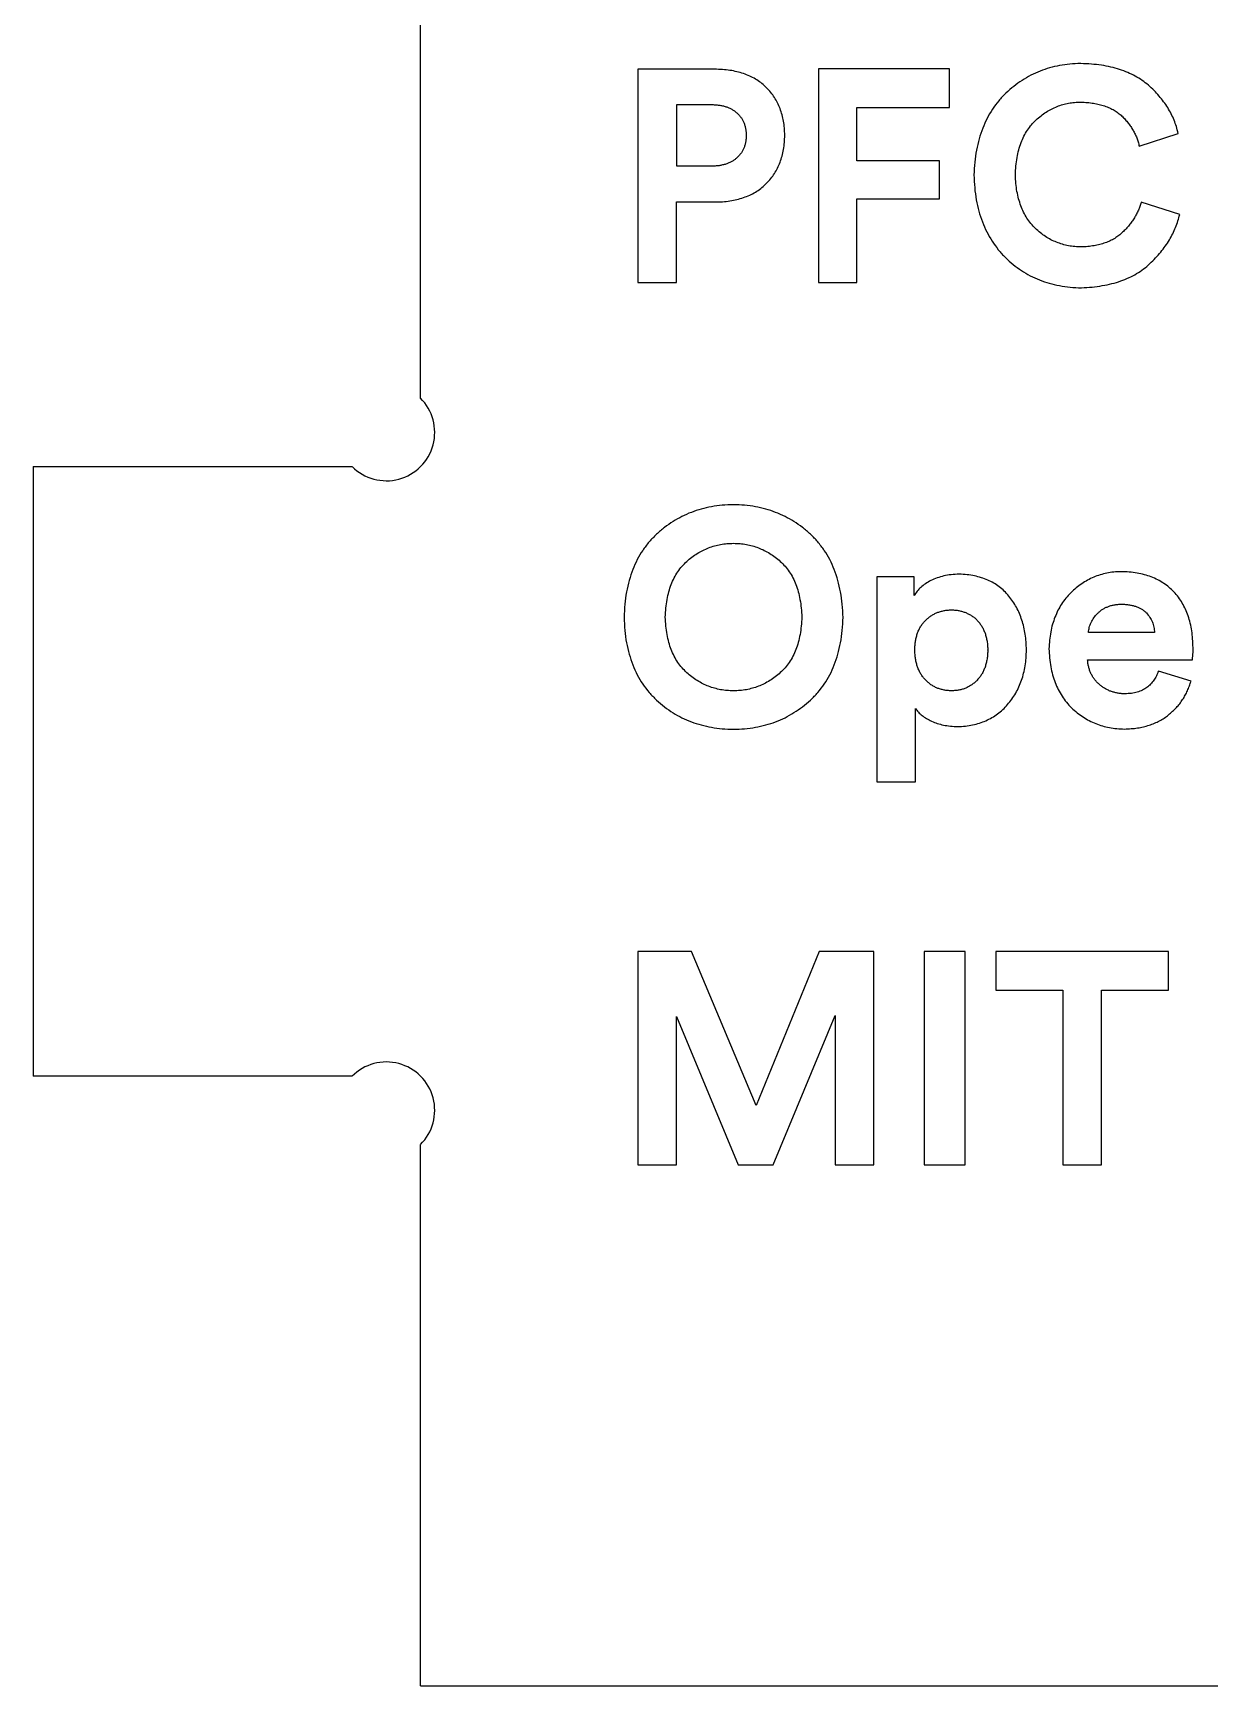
# Model space of a CAD drawing. Header units: inches. Extents: x 0 to 11.8, y 0 to 2.
# Drawn here: x 0 to 0.759, y 0 to 1.067 of the extents above; entities that cross this region are included whole.
import ezdxf

# ---------------------------------------------------------------- set-up
doc = ezdxf.new("R2010")
doc.units = ezdxf.units.IN
doc.header["$MEASUREMENT"] = 0

msp = doc.modelspace()

# ---------------------------------------------------------------- linework, layer by layer
at = {"color": 7, "linetype": 'Continuous', "lineweight": 25}
for p, q in [((0.25, 0.8316), (0.25, 1.1369)), ((0.4411, 1.0439), (0.3903, 1.0439)), ((0.3903, 1.0439), (0.3903, 0.9063)), ((0.5915, 1.0441), (0.5069, 1.0441)), ((0.5069, 1.0441), (0.5069, 0.9063)), ((0.5915, 1.0192), (0.5915, 1.0441)), ((0.4154, 1.0211), (0.4376, 1.0211)), ((0.4154, 0.9813), (0.4154, 1.0211)), ((0.5315, 0.9848), (0.5315, 1.0192)), ((0.5315, 1.0192), (0.5915, 1.0192)), ((0.7138, 0.9943), (0.739, 1.0025)), ((0.585, 0.9848), (0.5315, 0.9848)), ((0.585, 0.9602), (0.585, 0.9848)), ((0.4376, 0.9813), (0.4154, 0.9813)), ((0.4152, 0.9063), (0.4152, 0.9583)), ((0.4152, 0.9583), (0.4411, 0.9583)), ((0.5317, 0.9602), (0.585, 0.9602)), ((0.5317, 0.9063), (0.5317, 0.9602)), ((0.74, 0.9502), (0.715, 0.958)), ((0.3903, 0.9063), (0.4152, 0.9063)), ((0.5069, 0.9063), (0.5317, 0.9063)), ((0.6765, 0.9028), (0.6765, 0.9028)), ((0, 0.7874), (0, 0.3937)), ((0, 0.7874), (0.2058, 0.7874)), ((0.5686, 0.7161), (0.5445, 0.7161)), ((0.5445, 0.7161), (0.5445, 0.5837)), ((0.5686, 0.7041), (0.5686, 0.7161)), ((0.3814, 0.69), (0.3814, 0.69)), ((0.408, 0.6902), (0.408, 0.6902)), ((0.7237, 0.6802), (0.6811, 0.6802)), ((0.6162, 0.6688), (0.6162, 0.6691)), ((0.6805, 0.6626), (0.7482, 0.6626)), ((0.7473, 0.6488), (0.7262, 0.6553)), ((0.5694, 0.5837), (0.5694, 0.6312)), ((0.5445, 0.5837), (0.5694, 0.5837)), ((0.425, 0.4742), (0.3903, 0.4742)), ((0.3903, 0.4742), (0.3903, 0.3364)), ((0.4667, 0.3747), (0.425, 0.4742)), ((0.5074, 0.4742), (0.4667, 0.3747)), ((0.5425, 0.4742), (0.5074, 0.4742)), ((0.5425, 0.3364), (0.5425, 0.4742)), ((0.6016, 0.4742), (0.575, 0.4742)), ((0.575, 0.4742), (0.575, 0.3364)), ((0.6016, 0.3364), (0.6016, 0.4742)), ((0.7328, 0.4742), (0.6212, 0.4742)), ((0.6212, 0.4742), (0.6212, 0.4493)), ((0.7328, 0.4493), (0.7328, 0.4742)), ((0.6212, 0.4493), (0.6646, 0.4493)), ((0.6646, 0.4493), (0.6646, 0.3364)), ((0.6895, 0.3364), (0.6895, 0.4493)), ((0.6895, 0.4493), (0.7328, 0.4493)), ((0.4152, 0.3364), (0.4152, 0.4322)), ((0.4152, 0.4322), (0.4551, 0.3364)), ((0.4777, 0.3364), (0.5176, 0.433)), ((0.5176, 0.433), (0.5176, 0.3364)), ((0.2058, 0.3937), (0, 0.3937)), ((0.25, 0), (0.25, 0.3495)), ((0.3903, 0.3364), (0.4152, 0.3364)), ((0.4551, 0.3364), (0.4777, 0.3364)), ((0.5176, 0.3364), (0.5425, 0.3364)), ((0.575, 0.3364), (0.6016, 0.3364)), ((0.6646, 0.3364), (0.6895, 0.3364)), ((0.25, 0), (0.7874, 0))]:
    msp.add_line(p, q, dxfattribs=at)
for centre, start, end in [((0.228, 0.8094), 224.7488, 45.2512), ((0.228, 0.3717), 314.7488, 135.2512)]:
    msp.add_arc(centre, 0.0312, start, end, dxfattribs=at)
for points, knots in [([(0.6761, 1.0476), (0.6737, 1.0475), (0.6692, 1.0474), (0.6624, 1.0464), (0.656, 1.0449), (0.6498, 1.0428), (0.6438, 1.0401), (0.6382, 1.0368), (0.6328, 1.0329), (0.6277, 1.0286), (0.6231, 1.0236), (0.619, 1.0182), (0.6155, 1.0122), (0.6127, 1.0058), (0.6104, 0.999), (0.6087, 0.9916), (0.6076, 0.9838), (0.6073, 0.9784), (0.6072, 0.9757)], [0, 0, 0, 0, 0.06268, 0.123332, 0.182781, 0.241211, 0.299152, 0.357618, 0.416707, 0.477295, 0.538297, 0.598981, 0.660505, 0.723066, 0.787775, 0.855098, 0.925703, 1, 1, 1, 1]), ([(0.739, 1.0025), (0.7386, 1.004), (0.7379, 1.0069), (0.7364, 1.0111), (0.7345, 1.0152), (0.7323, 1.0192), (0.7296, 1.023), (0.7267, 1.0267), (0.7234, 1.0302), (0.7198, 1.0337), (0.7157, 1.0368), (0.7112, 1.0396), (0.7064, 1.0419), (0.7011, 1.0439), (0.6954, 1.0454), (0.6893, 1.0466), (0.6828, 1.0473), (0.6784, 1.0475), (0.6761, 1.0476)], [0, 0, 0, 0, 0.0537986, 0.1069638, 0.1605343, 0.214724, 0.2696678, 0.3256552, 0.3834672, 0.4429208, 0.5037575, 0.5660439, 0.6301776, 0.6967649, 0.7665809, 0.8402897, 0.9178487, 1, 1, 1, 1]), ([(0.4851, 1.0013), (0.485, 1.0029), (0.4849, 1.0059), (0.4844, 1.0103), (0.4834, 1.0145), (0.4821, 1.0185), (0.4805, 1.0222), (0.4785, 1.0257), (0.4761, 1.029), (0.4734, 1.032), (0.4704, 1.0347), (0.4671, 1.0371), (0.4634, 1.0391), (0.4595, 1.0408), (0.4553, 1.0421), (0.4508, 1.0431), (0.4461, 1.0437), (0.4428, 1.0438), (0.4411, 1.0439)], [0, 0, 0, 0, 0.067496, 0.131773, 0.193841, 0.254076, 0.313004, 0.371237, 0.429403, 0.488359, 0.547315, 0.606377, 0.666375, 0.727702, 0.791154, 0.857188, 0.926806, 1, 1, 1, 1]), ([(0.4376, 1.0211), (0.4385, 1.0211), (0.4402, 1.021), (0.4426, 1.0208), (0.4449, 1.0204), (0.4471, 1.0198), (0.4491, 1.019), (0.4509, 1.0181), (0.4526, 1.017), (0.4542, 1.0158), (0.4556, 1.0144), (0.4568, 1.0129), (0.4579, 1.0112), (0.4587, 1.0095), (0.4594, 1.0075), (0.4598, 1.0055), (0.4602, 1.0034), (0.4602, 1.0019), (0.4602, 1.0011)], [0, 0, 0, 0, 0.075303, 0.147915, 0.215536, 0.281051, 0.343404, 0.404711, 0.46301, 0.52147, 0.579514, 0.636177, 0.69265, 0.749928, 0.808854, 0.869581, 0.933429, 1, 1, 1, 1]), ([(0.6339, 0.9757), (0.634, 0.9776), (0.6342, 0.9813), (0.6349, 0.9868), (0.636, 0.9918), (0.6375, 0.9965), (0.6393, 1.0007), (0.6416, 1.0046), (0.6442, 1.0082), (0.6472, 1.0112), (0.6504, 1.0139), (0.6538, 1.0163), (0.6572, 1.0183), (0.6608, 1.0199), (0.6645, 1.0212), (0.6682, 1.0221), (0.6721, 1.0226), (0.6747, 1.0227), (0.6761, 1.0227)], [0, 0, 0, 0, 0.082048, 0.159085, 0.231642, 0.300575, 0.365765, 0.428866, 0.490498, 0.551204, 0.610718, 0.668339, 0.724521, 0.779752, 0.834172, 0.888671, 0.943777, 1, 1, 1, 1]), ([(0.6761, 1.0227), (0.6775, 1.0227), (0.6803, 1.0225), (0.6843, 1.022), (0.688, 1.0213), (0.6915, 1.0203), (0.6947, 1.019), (0.6977, 1.0175), (0.7003, 1.0157), (0.7027, 1.0137), (0.7048, 1.0115), (0.7067, 1.0092), (0.7084, 1.0069), (0.7099, 1.0045), (0.7112, 1.0021), (0.7123, 0.9996), (0.7132, 0.997), (0.7136, 0.9952), (0.7138, 0.9943)], [0, 0, 0, 0, 0.083568, 0.162155, 0.236688, 0.306568, 0.373597, 0.437492, 0.499498, 0.559822, 0.619202, 0.676452, 0.732616, 0.787524, 0.841184, 0.894167, 0.947102, 1, 1, 1, 1]), ([(0.4602, 1.0011), (0.4602, 1.0004), (0.4602, 0.9989), (0.4598, 0.9968), (0.4594, 0.9948), (0.4587, 0.993), (0.4579, 0.9912), (0.4568, 0.9896), (0.4556, 0.9881), (0.4542, 0.9867), (0.4526, 0.9854), (0.4509, 0.9843), (0.4491, 0.9834), (0.4471, 0.9826), (0.4449, 0.9821), (0.4426, 0.9816), (0.4402, 0.9814), (0.4385, 0.9813), (0.4376, 0.9813)], [0, 0, 0, 0, 0.065286, 0.12785, 0.188106, 0.245792, 0.303383, 0.360165, 0.416495, 0.474856, 0.533635, 0.592699, 0.654341, 0.717035, 0.782908, 0.850898, 0.923996, 1, 1, 1, 1]), ([(0.4411, 0.9583), (0.4428, 0.9583), (0.4461, 0.9584), (0.4508, 0.959), (0.4553, 0.96), (0.4595, 0.9614), (0.4634, 0.963), (0.4671, 0.9651), (0.4704, 0.9675), (0.4734, 0.9703), (0.4761, 0.9733), (0.4785, 0.9766), (0.4805, 0.9801), (0.4821, 0.9839), (0.4834, 0.9879), (0.4844, 0.9922), (0.4849, 0.9967), (0.485, 0.9997), (0.4851, 1.0013)], [0, 0, 0, 0, 0.07271, 0.141918, 0.20765, 0.270852, 0.331976, 0.39182, 0.450771, 0.509651, 0.568561, 0.626712, 0.685303, 0.744255, 0.804903, 0.867394, 0.932095, 1, 1, 1, 1]), ([(0.6072, 0.9757), (0.6073, 0.9729), (0.6075, 0.9675), (0.6086, 0.9597), (0.6102, 0.9523), (0.6125, 0.9454), (0.6153, 0.9389), (0.6188, 0.9329), (0.6228, 0.9273), (0.6274, 0.9223), (0.6324, 0.9178), (0.6378, 0.9139), (0.6434, 0.9105), (0.6495, 0.9078), (0.6558, 0.9056), (0.6624, 0.9041), (0.6693, 0.9031), (0.6741, 0.9029), (0.6765, 0.9028)], [0, 0, 0, 0, 0.073505, 0.143548, 0.210597, 0.275023, 0.337182, 0.398243, 0.458797, 0.519371, 0.579445, 0.638153, 0.696473, 0.754693, 0.813615, 0.873951, 0.935727, 1, 1, 1, 1]), ([(0.6765, 0.9292), (0.6751, 0.9292), (0.6723, 0.9293), (0.6682, 0.9299), (0.6643, 0.9308), (0.6605, 0.9322), (0.6568, 0.9338), (0.6534, 0.9359), (0.65, 0.9383), (0.6468, 0.9411), (0.6439, 0.9442), (0.6413, 0.9477), (0.6391, 0.9516), (0.6374, 0.9558), (0.6359, 0.9603), (0.6349, 0.9651), (0.6341, 0.9703), (0.634, 0.9738), (0.6339, 0.9757)], [0, 0, 0, 0, 0.059603, 0.117756, 0.17494, 0.231679, 0.288149, 0.345262, 0.403539, 0.463729, 0.524394, 0.585444, 0.647673, 0.712038, 0.778438, 0.848354, 0.922058, 1, 1, 1, 1]), ([(0.715, 0.958), (0.7148, 0.9571), (0.7143, 0.9554), (0.7133, 0.9528), (0.7121, 0.9503), (0.7107, 0.9479), (0.7091, 0.9455), (0.7073, 0.9432), (0.7053, 0.9408), (0.7031, 0.9386), (0.7007, 0.9365), (0.698, 0.9347), (0.6951, 0.933), (0.6918, 0.9318), (0.6884, 0.9307), (0.6846, 0.9299), (0.6806, 0.9294), (0.6779, 0.9292), (0.6765, 0.9292)], [0, 0, 0, 0, 0.05218, 0.104249, 0.157314, 0.211154, 0.266338, 0.32328, 0.381766, 0.442776, 0.504712, 0.567226, 0.631647, 0.697933, 0.767864, 0.841151, 0.918401, 1, 1, 1, 1]), ([(0.6765, 0.9028), (0.6788, 0.903), (0.6833, 0.9032), (0.6899, 0.9041), (0.6961, 0.9054), (0.7019, 0.9071), (0.7072, 0.9093), (0.7122, 0.9118), (0.7167, 0.9149), (0.7207, 0.9183), (0.7244, 0.922), (0.7277, 0.9258), (0.7307, 0.9297), (0.7333, 0.9336), (0.7355, 0.9377), (0.7374, 0.9418), (0.7389, 0.9459), (0.7396, 0.9488), (0.74, 0.9502)], [0, 0, 0, 0, 0.081346, 0.158829, 0.232366, 0.302375, 0.36939, 0.434018, 0.497119, 0.559524, 0.620314, 0.679141, 0.735824, 0.791038, 0.844441, 0.896816, 0.948622, 1, 1, 1, 1]), ([(0.452, 0.7627), (0.4495, 0.7626), (0.4448, 0.7625), (0.4378, 0.7615), (0.4312, 0.76), (0.4248, 0.7579), (0.4187, 0.7552), (0.4129, 0.752), (0.4074, 0.7481), (0.4023, 0.7437), (0.3975, 0.7388), (0.3933, 0.7333), (0.3898, 0.7273), (0.3869, 0.7208), (0.3846, 0.7138), (0.3828, 0.7063), (0.3817, 0.6983), (0.3815, 0.6928), (0.3814, 0.69)], [0, 0, 0, 0, 0.063652, 0.125065, 0.18497, 0.24381, 0.302064, 0.360327, 0.418918, 0.478875, 0.539186, 0.599321, 0.660311, 0.722519, 0.787204, 0.854516, 0.925441, 1, 1, 1, 1]), ([(0.5227, 0.69), (0.5226, 0.6928), (0.5224, 0.6983), (0.5212, 0.7063), (0.5195, 0.7138), (0.5172, 0.7208), (0.5143, 0.7273), (0.5107, 0.7333), (0.5065, 0.7388), (0.5018, 0.7437), (0.4966, 0.7481), (0.4911, 0.752), (0.4853, 0.7552), (0.4792, 0.7579), (0.4728, 0.76), (0.4661, 0.7615), (0.4591, 0.7625), (0.4544, 0.7626), (0.452, 0.7627)], [0, 0, 0, 0, 0.074452, 0.145275, 0.212435, 0.277027, 0.339247, 0.400149, 0.460198, 0.520422, 0.580294, 0.639002, 0.697182, 0.755576, 0.814566, 0.874625, 0.936194, 1, 1, 1, 1]), ([(0.408, 0.6902), (0.4081, 0.6922), (0.4083, 0.6959), (0.4091, 0.7014), (0.4102, 0.7065), (0.4117, 0.7112), (0.4137, 0.7155), (0.416, 0.7195), (0.4187, 0.723), (0.4218, 0.7262), (0.4251, 0.7289), (0.4286, 0.7313), (0.4322, 0.7333), (0.4359, 0.735), (0.4398, 0.7362), (0.4437, 0.7372), (0.4478, 0.7377), (0.4506, 0.7378), (0.452, 0.7378)], [0, 0, 0, 0, 0.080419, 0.15636, 0.227952, 0.295778, 0.360876, 0.423131, 0.484472, 0.545031, 0.604499, 0.662493, 0.71881, 0.774938, 0.830199, 0.886061, 0.942475, 1, 1, 1, 1]), ([(0.452, 0.7378), (0.4534, 0.7378), (0.4562, 0.7377), (0.4603, 0.7372), (0.4642, 0.7362), (0.4681, 0.735), (0.4718, 0.7333), (0.4755, 0.7313), (0.4789, 0.7289), (0.4823, 0.7262), (0.4854, 0.723), (0.4881, 0.7195), (0.4904, 0.7156), (0.4924, 0.7112), (0.4939, 0.7065), (0.495, 0.7014), (0.4958, 0.6959), (0.496, 0.6921), (0.4961, 0.6902)], [0, 0, 0, 0, 0.058133, 0.114771, 0.170477, 0.226314, 0.281934, 0.338764, 0.396596, 0.455899, 0.516558, 0.577494, 0.639772, 0.704688, 0.772325, 0.843717, 0.919446, 1, 1, 1, 1]), ([(0.5977, 0.7179), (0.5959, 0.7178), (0.5926, 0.7177), (0.5878, 0.7168), (0.5834, 0.7156), (0.5794, 0.7139), (0.5759, 0.7118), (0.5729, 0.7095), (0.5705, 0.707), (0.5692, 0.705), (0.5686, 0.7041)], [0, 0, 0, 0, 0.154664, 0.299409, 0.434906, 0.564215, 0.684726, 0.796567, 0.900454, 1, 1, 1, 1]), ([(0.641, 0.669), (0.641, 0.6707), (0.6409, 0.6741), (0.6403, 0.679), (0.6394, 0.6837), (0.6382, 0.6882), (0.6366, 0.6925), (0.6347, 0.6965), (0.6324, 0.7003), (0.6298, 0.7038), (0.6268, 0.707), (0.6236, 0.7098), (0.62, 0.7122), (0.6161, 0.7142), (0.6119, 0.7157), (0.6075, 0.7169), (0.6027, 0.7176), (0.5994, 0.7178), (0.5977, 0.7179)], [0, 0, 0, 0, 0.070583, 0.138115, 0.202943, 0.266209, 0.327743, 0.387934, 0.447631, 0.507564, 0.566654, 0.625044, 0.683308, 0.742476, 0.802672, 0.865274, 0.930841, 1, 1, 1, 1]), ([(0.702, 0.7195), (0.7005, 0.7194), (0.6974, 0.7193), (0.6929, 0.7186), (0.6886, 0.7175), (0.6844, 0.716), (0.6804, 0.7141), (0.6767, 0.7117), (0.673, 0.709), (0.6696, 0.7059), (0.6664, 0.7024), (0.6637, 0.6986), (0.6613, 0.6946), (0.6594, 0.6901), (0.6578, 0.6855), (0.6566, 0.6805), (0.6559, 0.6752), (0.6557, 0.6716), (0.6556, 0.6697)], [0, 0, 0, 0, 0.061487, 0.12094, 0.179676, 0.237577, 0.295789, 0.354381, 0.414056, 0.475562, 0.537589, 0.599268, 0.661412, 0.72448, 0.789604, 0.856779, 0.926636, 1, 1, 1, 1]), ([(0.7486, 0.6705), (0.7485, 0.6724), (0.7484, 0.676), (0.7478, 0.6812), (0.7469, 0.6862), (0.7455, 0.6909), (0.7438, 0.6952), (0.7417, 0.6993), (0.7392, 0.703), (0.7364, 0.7064), (0.7331, 0.7094), (0.7296, 0.7121), (0.7258, 0.7143), (0.7216, 0.7162), (0.7172, 0.7176), (0.7124, 0.7187), (0.7073, 0.7193), (0.7038, 0.7194), (0.702, 0.7195)], [0, 0, 0, 0, 0.072853, 0.141688, 0.207689, 0.270549, 0.331616, 0.390683, 0.448716, 0.506606, 0.56405, 0.621482, 0.6792, 0.738144, 0.799225, 0.862946, 0.929689, 1, 1, 1, 1]), ([(0.569, 0.6691), (0.569, 0.6701), (0.5691, 0.672), (0.5695, 0.6748), (0.57, 0.6774), (0.5708, 0.6799), (0.5717, 0.6822), (0.5729, 0.6843), (0.5743, 0.6863), (0.5759, 0.688), (0.5776, 0.6896), (0.5794, 0.691), (0.5814, 0.6922), (0.5834, 0.6931), (0.5856, 0.6938), (0.5879, 0.6944), (0.5902, 0.6947), (0.5918, 0.6948), (0.5927, 0.6948)], [0, 0, 0, 0, 0.075826, 0.147138, 0.215775, 0.281048, 0.344446, 0.405838, 0.466279, 0.526479, 0.585619, 0.644327, 0.702017, 0.759531, 0.816898, 0.876485, 0.937086, 1, 1, 1, 1]), ([(0.5927, 0.6948), (0.5935, 0.6948), (0.5951, 0.6947), (0.5975, 0.6944), (0.5997, 0.6938), (0.6019, 0.6931), (0.6039, 0.6921), (0.6059, 0.691), (0.6077, 0.6896), (0.6094, 0.688), (0.6109, 0.6862), (0.6123, 0.6842), (0.6134, 0.6821), (0.6144, 0.6797), (0.6151, 0.6773), (0.6157, 0.6746), (0.616, 0.6717), (0.6161, 0.6698), (0.6162, 0.6688)], [0, 0, 0, 0, 0.062676, 0.123048, 0.181719, 0.239775, 0.296427, 0.3539, 0.411249, 0.470649, 0.530689, 0.590902, 0.652969, 0.716128, 0.7823, 0.850678, 0.923751, 1, 1, 1, 1]), ([(0.6811, 0.6802), (0.6812, 0.6813), (0.6815, 0.6835), (0.6827, 0.6868), (0.6845, 0.6898), (0.6865, 0.6922), (0.6884, 0.6939), (0.6899, 0.6951), (0.6917, 0.6961), (0.6935, 0.6969), (0.6955, 0.6976), (0.6977, 0.6981), (0.7, 0.6984), (0.7016, 0.6985), (0.7024, 0.6985)], [0, 0, 0, 0, 0.107726, 0.216489, 0.330075, 0.450904, 0.513654, 0.576989, 0.640621, 0.707041, 0.774567, 0.846114, 0.921097, 1, 1, 1, 1]), ([(0.7024, 0.6985), (0.7033, 0.6985), (0.705, 0.6984), (0.7075, 0.6981), (0.7098, 0.6976), (0.7119, 0.697), (0.7138, 0.6962), (0.7155, 0.6953), (0.7171, 0.6942), (0.7189, 0.6925), (0.7207, 0.6901), (0.7224, 0.687), (0.7235, 0.6837), (0.7236, 0.6814), (0.7237, 0.6802)], [0, 0, 0, 0, 0.0845939, 0.1634553, 0.2370524, 0.3065548, 0.3731107, 0.4352107, 0.4951663, 0.5549303, 0.6695033, 0.7792973, 0.888151, 1, 1, 1, 1]), ([(0.3814, 0.69), (0.3815, 0.6872), (0.3817, 0.6817), (0.3828, 0.6737), (0.3846, 0.6663), (0.3869, 0.6593), (0.3898, 0.6529), (0.3933, 0.6469), (0.3975, 0.6415), (0.4023, 0.6365), (0.4074, 0.6322), (0.4129, 0.6283), (0.4187, 0.6251), (0.4248, 0.6224), (0.4312, 0.6204), (0.4379, 0.6189), (0.4448, 0.6179), (0.4495, 0.6178), (0.452, 0.6177)], [0, 0, 0, 0, 0.074679, 0.145306, 0.212558, 0.276948, 0.339098, 0.400039, 0.460139, 0.520434, 0.580232, 0.63898, 0.697279, 0.755589, 0.814588, 0.874599, 0.936177, 1, 1, 1, 1]), ([(0.452, 0.6426), (0.4506, 0.6426), (0.4478, 0.6427), (0.4437, 0.6432), (0.4398, 0.6442), (0.4359, 0.6454), (0.4322, 0.6471), (0.4286, 0.6491), (0.4251, 0.6515), (0.4218, 0.6542), (0.4187, 0.6574), (0.416, 0.6609), (0.4137, 0.6649), (0.4117, 0.6692), (0.4102, 0.6739), (0.4091, 0.679), (0.4083, 0.6845), (0.4081, 0.6882), (0.408, 0.6902)], [0, 0, 0, 0, 0.057526, 0.113941, 0.169804, 0.225066, 0.281196, 0.337514, 0.395509, 0.454979, 0.515539, 0.576881, 0.639138, 0.704237, 0.772065, 0.843658, 0.919218, 1, 1, 1, 1]), ([(0.4961, 0.6902), (0.496, 0.6882), (0.4958, 0.6845), (0.495, 0.679), (0.4939, 0.6739), (0.4924, 0.6692), (0.4904, 0.6649), (0.4881, 0.6609), (0.4854, 0.6574), (0.4823, 0.6543), (0.4789, 0.6515), (0.4755, 0.6491), (0.4718, 0.6471), (0.4681, 0.6454), (0.4642, 0.6442), (0.4603, 0.6432), (0.4562, 0.6427), (0.4534, 0.6426), (0.452, 0.6426)], [0, 0, 0, 0, 0.080585, 0.1559617, 0.2273807, 0.2950431, 0.3599837, 0.4222859, 0.4832448, 0.5439273, 0.6032524, 0.6611064, 0.7179586, 0.7735995, 0.8294583, 0.8851857, 0.9418447, 1, 1, 1, 1]), ([(0.452, 0.6177), (0.4544, 0.6178), (0.4591, 0.6179), (0.4661, 0.6189), (0.4728, 0.6204), (0.4792, 0.6224), (0.4853, 0.6251), (0.4911, 0.6284), (0.4966, 0.6322), (0.5018, 0.6365), (0.5065, 0.6415), (0.5107, 0.6469), (0.5143, 0.6529), (0.5172, 0.6593), (0.5195, 0.6663), (0.5212, 0.6737), (0.5224, 0.6817), (0.5226, 0.6872), (0.5227, 0.69)], [0, 0, 0, 0, 0.063988, 0.125732, 0.185908, 0.245066, 0.303527, 0.361752, 0.420628, 0.48035, 0.540568, 0.600591, 0.661455, 0.723628, 0.787936, 0.855046, 0.925583, 1, 1, 1, 1]), ([(0.5927, 0.6426), (0.5918, 0.6426), (0.5902, 0.6427), (0.5879, 0.643), (0.5856, 0.6436), (0.5834, 0.6443), (0.5814, 0.6453), (0.5794, 0.6465), (0.5776, 0.648), (0.5759, 0.6496), (0.5743, 0.6514), (0.5729, 0.6534), (0.5717, 0.6556), (0.5708, 0.658), (0.57, 0.6605), (0.5695, 0.6632), (0.5691, 0.6661), (0.569, 0.6681), (0.569, 0.6691)], [0, 0, 0, 0, 0.061922, 0.121534, 0.180148, 0.23681, 0.293685, 0.350802, 0.409399, 0.468533, 0.528807, 0.589992, 0.651611, 0.715274, 0.781491, 0.85107, 0.923308, 1, 1, 1, 1]), ([(0.6162, 0.6691), (0.6161, 0.6681), (0.616, 0.6661), (0.6157, 0.6632), (0.6151, 0.6604), (0.6144, 0.6579), (0.6134, 0.6555), (0.6123, 0.6533), (0.6109, 0.6514), (0.6094, 0.6495), (0.6077, 0.6479), (0.6059, 0.6465), (0.6039, 0.6453), (0.6019, 0.6443), (0.5997, 0.6435), (0.5975, 0.643), (0.5951, 0.6427), (0.5935, 0.6426), (0.5927, 0.6426)], [0, 0, 0, 0, 0.078167, 0.15112, 0.220798, 0.287577, 0.351331, 0.412704, 0.473395, 0.533298, 0.592515, 0.649653, 0.706482, 0.762804, 0.820446, 0.878294, 0.93799, 1, 1, 1, 1]), ([(0.5967, 0.6195), (0.5984, 0.6196), (0.6016, 0.6197), (0.6063, 0.6205), (0.6107, 0.6216), (0.6149, 0.6232), (0.6188, 0.6252), (0.6225, 0.6276), (0.6259, 0.6304), (0.6289, 0.6337), (0.6317, 0.6372), (0.6342, 0.641), (0.6362, 0.6451), (0.638, 0.6494), (0.6393, 0.654), (0.6403, 0.6587), (0.6409, 0.6638), (0.641, 0.6672), (0.641, 0.669)], [0, 0, 0, 0, 0.066422, 0.130142, 0.191626, 0.251229, 0.309849, 0.368247, 0.427084, 0.487286, 0.548172, 0.608983, 0.669794, 0.731835, 0.795476, 0.861221, 0.929106, 1, 1, 1, 1]), ([(0.6556, 0.6697), (0.6557, 0.6678), (0.6559, 0.6639), (0.6567, 0.6582), (0.6578, 0.6529), (0.6595, 0.648), (0.6615, 0.6433), (0.664, 0.6391), (0.6668, 0.6351), (0.6701, 0.6316), (0.6737, 0.6284), (0.6775, 0.6256), (0.6815, 0.6233), (0.6857, 0.6214), (0.6901, 0.6198), (0.6946, 0.6188), (0.6994, 0.6181), (0.7027, 0.618), (0.7043, 0.6179)], [0, 0, 0, 0, 0.075045, 0.146414, 0.214158, 0.27966, 0.342648, 0.40411, 0.465025, 0.525751, 0.58603, 0.644696, 0.702716, 0.760634, 0.818356, 0.877297, 0.937674, 1, 1, 1, 1]), ([(0.7045, 0.6406), (0.7037, 0.6407), (0.7021, 0.6407), (0.6998, 0.641), (0.6976, 0.6416), (0.6954, 0.6422), (0.6934, 0.6431), (0.6915, 0.6442), (0.6896, 0.6454), (0.6879, 0.6468), (0.6863, 0.6484), (0.6849, 0.6501), (0.6837, 0.6519), (0.6826, 0.6538), (0.6818, 0.6558), (0.6812, 0.658), (0.6807, 0.6602), (0.6806, 0.6618), (0.6805, 0.6626)], [0, 0, 0, 0, 0.067061, 0.132238, 0.195312, 0.257355, 0.319094, 0.380415, 0.441518, 0.503521, 0.565725, 0.626525, 0.686547, 0.746811, 0.807235, 0.869794, 0.933461, 1, 1, 1, 1]), ([(0.7482, 0.6626), (0.7482, 0.6627), (0.7483, 0.663), (0.7483, 0.6635), (0.7483, 0.6643), (0.7485, 0.6658), (0.7486, 0.6679), (0.7486, 0.6696), (0.7486, 0.6705)], [0, 0, 0, 0, 0.037185, 0.111506, 0.21074, 0.345491, 0.657079, 1, 1, 1, 1]), ([(0.7262, 0.6553), (0.7258, 0.6543), (0.725, 0.6522), (0.7233, 0.6493), (0.7212, 0.6468), (0.7188, 0.6446), (0.7159, 0.6428), (0.7125, 0.6416), (0.7087, 0.6408), (0.7059, 0.6407), (0.7045, 0.6406)], [0, 0, 0, 0, 0.1213179, 0.2371978, 0.3515768, 0.4670213, 0.5861488, 0.7116377, 0.8486369, 1, 1, 1, 1]), ([(0.7043, 0.6179), (0.7058, 0.618), (0.7086, 0.6181), (0.7127, 0.6185), (0.7165, 0.6193), (0.7202, 0.6203), (0.7237, 0.6216), (0.7269, 0.6231), (0.73, 0.6249), (0.7328, 0.627), (0.7354, 0.6293), (0.7378, 0.6317), (0.74, 0.6342), (0.7419, 0.6369), (0.7436, 0.6397), (0.745, 0.6426), (0.7463, 0.6457), (0.7469, 0.6478), (0.7473, 0.6488)], [0, 0, 0, 0, 0.075223, 0.147391, 0.216431, 0.283134, 0.34744, 0.410472, 0.472361, 0.533836, 0.594388, 0.653756, 0.71191, 0.769271, 0.826784, 0.883873, 0.941771, 1, 1, 1, 1]), ([(0.5694, 0.6312), (0.57, 0.6304), (0.5713, 0.6287), (0.5738, 0.6265), (0.5766, 0.6246), (0.5799, 0.6228), (0.5836, 0.6214), (0.5876, 0.6204), (0.5921, 0.6197), (0.5951, 0.6196), (0.5967, 0.6195)], [0, 0, 0, 0, 0.099747, 0.204713, 0.317204, 0.437609, 0.565438, 0.700862, 0.845149, 1, 1, 1, 1])]:
    msp.add_open_spline(points, degree=3, knots=knots, dxfattribs=at)

doc.saveas('drawing.dxf')
